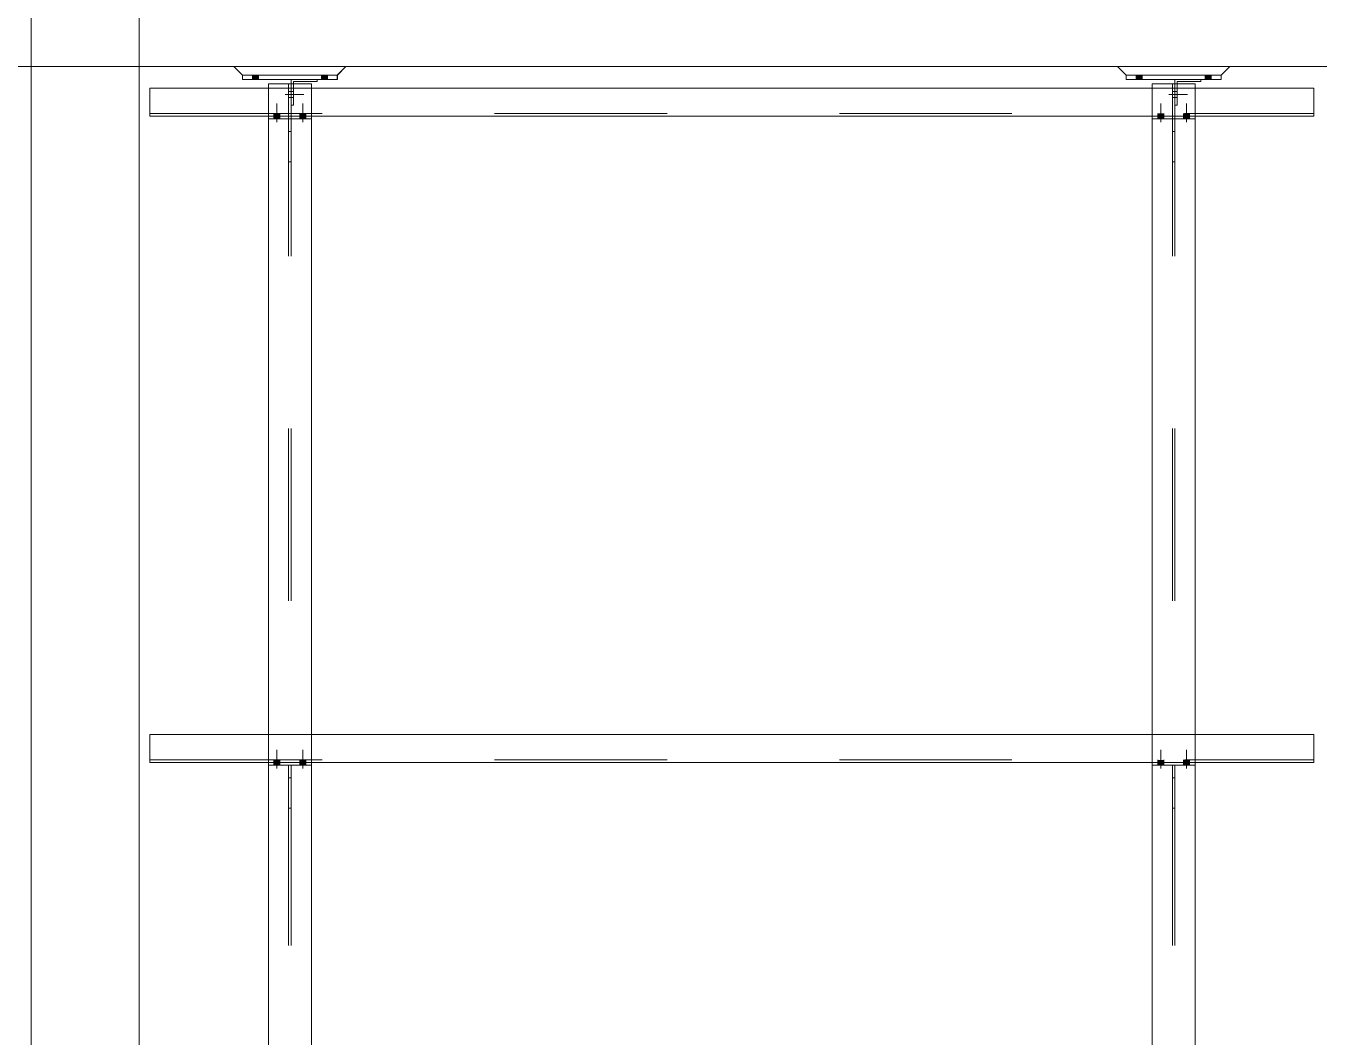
# Model space of a CAD drawing. Header units: millimetres. Extents: x 652937 to 1670132, y 1473552 to 2851037.
# Drawn here: x 663588.982 to 663591.982, y 1524530.668 to 1524533.015 of the extents above; entities that cross this region are included whole.
import ezdxf

# ---------------------------------------------------------------- set-up
doc = ezdxf.new("R2010")
doc.units = ezdxf.units.MM
doc.linetypes.add('XKITLINE00', pattern=[0])
doc.linetypes.add('XKITLINE02', pattern=[4, 2, -2])
doc.layers.add('Bolt', color=7, linetype='Continuous', lineweight=0)
doc.layers.add('Part', color=7, linetype='Continuous', lineweight=0)

# ---------------------------------------------------------------- blocks, each defined once
blk = doc.blocks.new('*A40044528')
at = {"layer": 'Part', "color": 7, "linetype": 'XKITLINE00', "lineweight": 0}
for p, q in [((24.372022, -86.420099), (23.872022, -86.420099)), ((23.872022, -86.420099), (23.872022, -86.470099)), ((24.372022, -86.420099), (24.37203, -86.420099)), ((24.372022, -86.420099), (24.372022, -86.470099)), ((24.372114, -86.420099), (24.372122, -86.420099)), ((24.372114, -86.420099), (24.372114, -86.470099)), ((23.872022, -86.825099), (23.872022, -93.970099)), ((24.372022, -86.795099), (24.372022, -93.970099)), ((24.372114, -86.795099), (24.372114, -93.970099)), ((23.872022, -94.325099), (23.872022, -97.720099)), ((24.372022, -94.295099), (24.372022, -97.720099)), ((24.372114, -94.295099), (24.372114, -97.720099))]:
    blk.add_line(p, q, dxfattribs=at)
at = {"layer": 'Part', "color": 7, "linetype": 'XKITLINE02', "lineweight": 0}
for p, q in [((23.872022, -86.470099), (23.872022, -86.825099)), ((23.87203, -86.420099), (23.87203, -99.520099)), ((23.872114, -86.420099), (23.872114, -99.520099)), ((23.872122, -86.420099), (23.872122, -99.520099)), ((24.10703, -86.420099), (24.10703, -99.520099)), ((24.107114, -86.420099), (24.107114, -99.520099)), ((24.13703, -86.420099), (24.13703, -99.520099)), ((24.137114, -86.420099), (24.137114, -99.520099)), ((24.372114, -86.420099), (24.372022, -86.420099)), ((24.372022, -86.470099), (24.372022, -86.795099)), ((24.37203, -99.520099), (24.37203, -86.420099)), ((24.37203, -86.420099), (24.372114, -86.420099)), ((24.372114, -86.470099), (24.372114, -86.795099)), ((24.372122, -86.420099), (24.372122, -99.520099)), ((23.872022, -93.970099), (23.872022, -94.325099)), ((24.372022, -93.970099), (24.372022, -94.295099)), ((24.372114, -93.970099), (24.372114, -94.295099)), ((23.872022, -97.720099), (23.872022, -99.520099)), ((24.372022, -97.720099), (24.372022, -99.520099)), ((24.372114, -97.720099), (24.372114, -99.520099)), ((24.372122, -99.520099), (23.872022, -99.520099))]:
    blk.add_line(p, q, dxfattribs=at)
blk = doc.blocks.new('*A40054529')
at = {"layer": 'Part', "color": 7, "linetype": 'XKITLINE00', "lineweight": 0}
for p, q in [((34.622022, -86.420099), (34.122022, -86.420099)), ((34.122022, -86.420099), (34.122022, -86.470099)), ((34.622022, -86.420099), (34.62203, -86.420099)), ((34.622022, -86.420099), (34.622022, -86.470099)), ((34.622114, -86.420099), (34.622122, -86.420099)), ((34.622114, -86.420099), (34.622114, -86.470099)), ((34.122022, -86.825099), (34.122022, -93.970099)), ((34.622022, -86.795099), (34.622022, -93.970099)), ((34.622114, -86.795099), (34.622114, -93.970099)), ((34.122022, -94.325099), (34.122022, -97.720099)), ((34.622022, -94.295099), (34.622022, -97.720099)), ((34.622114, -94.295099), (34.622114, -97.720099))]:
    blk.add_line(p, q, dxfattribs=at)
at = {"layer": 'Part', "color": 7, "linetype": 'XKITLINE02', "lineweight": 0}
for p, q in [((34.122022, -86.470099), (34.122022, -86.825099)), ((34.12203, -86.420099), (34.12203, -99.520099)), ((34.122114, -86.420099), (34.122114, -99.520099)), ((34.122122, -86.420099), (34.122122, -99.520099)), ((34.35703, -86.420099), (34.35703, -99.520099)), ((34.357114, -86.420099), (34.357114, -99.520099)), ((34.38703, -86.420099), (34.38703, -99.520099)), ((34.387114, -86.420099), (34.387114, -99.520099)), ((34.622114, -86.420099), (34.622022, -86.420099)), ((34.622022, -86.470099), (34.622022, -86.795099)), ((34.62203, -99.520099), (34.62203, -86.420099)), ((34.62203, -86.420099), (34.622114, -86.420099)), ((34.622114, -86.470099), (34.622114, -86.795099)), ((34.622122, -86.420099), (34.622122, -99.520099)), ((34.122022, -93.970099), (34.122022, -94.325099)), ((34.622022, -93.970099), (34.622022, -94.295099)), ((34.622114, -93.970099), (34.622114, -94.295099)), ((34.122022, -97.720099), (34.122022, -99.520099)), ((34.622022, -97.720099), (34.622022, -99.520099)), ((34.622114, -97.720099), (34.622114, -99.520099)), ((34.622122, -99.520099), (34.122022, -99.520099))]:
    blk.add_line(p, q, dxfattribs=at)
blk = doc.blocks.new('*A40214545')
at = {"layer": 'Part', "color": 7, "linetype": 'XKITLINE00', "lineweight": 0}
for p, q in [((21.121892, -99.720099), (21.121892, -83.220099)), ((22.371892, -83.220099), (21.121892, -83.220099)), ((22.371892, -99.720099), (22.371892, -83.220099)), ((22.372293, -86.220099), (22.372293, -97.720099)), ((22.371892, -99.720099), (21.121892, -99.720099))]:
    blk.add_line(p, q, dxfattribs=at)
at = {"layer": 'Part', "color": 7, "linetype": 'XKITLINE02', "lineweight": 0}
for p, q in [((21.122293, -99.720099), (21.122293, -83.220099)), ((22.372293, -83.220099), (22.371892, -83.220099)), ((22.372293, -83.220099), (22.372293, -86.220099)), ((22.372293, -97.720099), (22.372293, -99.720099)), ((22.372293, -99.720099), (22.371892, -99.720099))]:
    blk.add_line(p, q, dxfattribs=at)
blk = doc.blocks.new('*A44765000')
at = {"layer": 'Part', "color": 7, "linetype": 'XKITLINE00', "lineweight": 0}
blk.add_line((-7.628107, -86.220099), (44.365166, -86.220099), dxfattribs=at)
blk = doc.blocks.new('*A46545178')
at = {"layer": 'Part', "color": 7, "linetype": 'XKITLINE00', "lineweight": 0}
for p, q in [((22.496884, -93.970099), (35.997054, -93.970099)), ((22.496884, -93.970099), (22.496884, -94.295099)), ((35.99706, -93.970099), (35.997054, -93.970099)), ((35.997054, -93.970099), (35.997054, -94.295099)), ((35.997144, -93.970099), (35.997139, -93.970099)), ((35.997139, -93.970099), (35.997139, -94.265099)), ((22.496884, -94.295099), (35.997054, -94.295099)), ((35.997144, -94.265099), (35.997144, -94.295099))]:
    blk.add_line(p, q, dxfattribs=at)
at = {"layer": 'Part', "color": 7, "linetype": 'XKITLINE02', "lineweight": 0}
for p, q in [((22.496889, -94.265099), (22.496889, -93.970099)), ((22.496968, -94.265099), (22.496968, -93.970099)), ((22.496974, -94.295099), (22.496974, -93.970099)), ((35.997054, -93.970099), (35.997144, -93.970099)), ((35.99706, -94.265099), (35.99706, -93.970099)), ((35.997144, -93.970099), (35.997144, -94.265099)), ((22.496889, -94.265099), (35.997139, -94.265099)), ((35.997054, -94.295099), (35.997144, -94.295099)), ((35.997054, -94.295099), (35.997144, -94.295099)), ((35.997139, -94.265099), (35.99706, -94.265099))]:
    blk.add_line(p, q, dxfattribs=at)
blk = doc.blocks.new('*A46555179')
at = {"layer": 'Bolt'}
for points in [[(34.257, -94.265), (34.257, -94.295), (34.187, -94.295), (34.187, -94.265)], [(34.257, -94.295), (34.257, -94.325), (34.187, -94.325), (34.187, -94.295)], [(34.557, -94.265), (34.557, -94.295), (34.487, -94.295), (34.487, -94.265)], [(34.557, -94.295), (34.557, -94.325), (34.487, -94.325), (34.487, -94.295)]]:
    blk.add_hatch(color=7, dxfattribs=at).paths.add_polyline_path(points, flags=17)
at = {"layer": 'Bolt', "color": 7, "linetype": 'XKITLINE00', "lineweight": 0}
for p, q in [((34.222, -94.365), (34.222, -94.15)), ((34.522, -94.365), (34.522, -94.15)), ((34.187, -94.295), (34.187, -94.265)), ((34.187, -94.325), (34.187, -94.295)), ((34.257, -94.295), (34.257, -94.265)), ((34.257, -94.325), (34.257, -94.295)), ((34.487, -94.295), (34.487, -94.265)), ((34.487, -94.325), (34.487, -94.295)), ((34.557, -94.295), (34.557, -94.265)), ((34.557, -94.325), (34.557, -94.295))]:
    blk.add_line(p, q, dxfattribs=at)
blk = doc.blocks.new('*A46565180')
at = {"layer": 'Part', "color": 7, "linetype": 'XKITLINE00', "lineweight": 0}
for p, q in [((34.121897, -94.325099), (34.121897, -94.295099)), ((34.622017, -94.325099), (34.121897, -94.325099)), ((34.621897, -94.325099), (34.621897, -94.295099)), ((34.622017, -94.325099), (34.621897, -94.325099)), ((34.622017, -94.295099), (34.622017, -94.325099))]:
    blk.add_line(p, q, dxfattribs=at)
at = {"layer": 'Part', "color": 7, "linetype": 'XKITLINE02', "lineweight": 0}
for p, q in [((34.622017, -94.295099), (34.121897, -94.295099)), ((34.122017, -94.325099), (34.122017, -94.295099)), ((34.621897, -94.295099), (34.622017, -94.295099))]:
    blk.add_line(p, q, dxfattribs=at)
blk = doc.blocks.new('*A46575181')
at = {"layer": 'Part', "color": 7, "linetype": 'XKITLINE00', "lineweight": 0}
for p, q in [((34.356897, -94.475099), (34.356897, -94.325099)), ((34.356897, -94.325099), (34.386897, -94.325099)), ((34.386897, -94.475099), (34.386897, -94.325099)), ((34.387017, -94.825099), (34.387017, -94.325099)), ((34.356987, -94.825099), (34.356897, -94.475099)), ((34.356897, -94.475099), (34.386897, -94.475099)), ((34.386897, -94.475099), (34.386987, -94.825099)), ((34.357017, -94.825099), (34.356987, -94.825099)), ((34.356987, -94.825099), (34.387017, -94.825099))]:
    blk.add_line(p, q, dxfattribs=at)
at = {"layer": 'Part', "color": 7, "linetype": 'XKITLINE02', "lineweight": 0}
for p, q in [((34.356897, -94.325099), (34.357017, -94.325099)), ((34.357017, -94.325099), (34.357017, -94.825099)), ((34.386897, -94.325099), (34.387017, -94.325099)), ((34.387017, -94.325099), (34.386897, -94.325099))]:
    blk.add_line(p, q, dxfattribs=at)
blk = doc.blocks.new('*A46585182')
at = {"layer": 'Bolt'}
for points in [[(24.007, -94.265), (24.007, -94.295), (23.937, -94.295), (23.937, -94.265)], [(24.007, -94.295), (24.007, -94.325), (23.937, -94.325), (23.937, -94.295)], [(24.307, -94.265), (24.307, -94.295), (24.237, -94.295), (24.237, -94.265)], [(24.307, -94.295), (24.307, -94.325), (24.237, -94.325), (24.237, -94.295)]]:
    blk.add_hatch(color=7, dxfattribs=at).paths.add_polyline_path(points, flags=17)
at = {"layer": 'Bolt', "color": 7, "linetype": 'XKITLINE00', "lineweight": 0}
for p, q in [((23.972, -94.365), (23.972, -94.15)), ((24.272, -94.365), (24.272, -94.15)), ((23.937, -94.295), (23.937, -94.265)), ((23.937, -94.325), (23.937, -94.295)), ((24.007, -94.295), (24.007, -94.265)), ((24.007, -94.325), (24.007, -94.295)), ((24.237, -94.295), (24.237, -94.265)), ((24.237, -94.325), (24.237, -94.295)), ((24.307, -94.295), (24.307, -94.265)), ((24.307, -94.325), (24.307, -94.295))]:
    blk.add_line(p, q, dxfattribs=at)
blk = doc.blocks.new('*A46595183')
at = {"layer": 'Part', "color": 7, "linetype": 'XKITLINE00', "lineweight": 0}
for p, q in [((23.871897, -94.325099), (23.871897, -94.295099)), ((24.372017, -94.325099), (23.871897, -94.325099)), ((24.371897, -94.325099), (24.371897, -94.295099)), ((24.372017, -94.325099), (24.371897, -94.325099)), ((24.372017, -94.295099), (24.372017, -94.325099))]:
    blk.add_line(p, q, dxfattribs=at)
at = {"layer": 'Part', "color": 7, "linetype": 'XKITLINE02', "lineweight": 0}
for p, q in [((24.372017, -94.295099), (23.871897, -94.295099)), ((23.872017, -94.325099), (23.872017, -94.295099)), ((24.371897, -94.295099), (24.372017, -94.295099))]:
    blk.add_line(p, q, dxfattribs=at)
blk = doc.blocks.new('*A46605184')
at = {"layer": 'Part', "color": 7, "linetype": 'XKITLINE00', "lineweight": 0}
for p, q in [((24.106897, -94.475099), (24.106897, -94.325099)), ((24.106897, -94.325099), (24.136897, -94.325099)), ((24.136897, -94.475099), (24.136897, -94.325099)), ((24.137017, -94.825099), (24.137017, -94.325099)), ((24.106987, -94.825099), (24.106897, -94.475099)), ((24.106897, -94.475099), (24.136897, -94.475099)), ((24.136897, -94.475099), (24.136987, -94.825099)), ((24.107017, -94.825099), (24.106987, -94.825099)), ((24.106987, -94.825099), (24.137017, -94.825099))]:
    blk.add_line(p, q, dxfattribs=at)
at = {"layer": 'Part', "color": 7, "linetype": 'XKITLINE02', "lineweight": 0}
for p, q in [((24.106897, -94.325099), (24.107017, -94.325099)), ((24.107017, -94.325099), (24.107017, -94.825099)), ((24.136897, -94.325099), (24.137017, -94.325099)), ((24.137017, -94.325099), (24.136897, -94.325099))]:
    blk.add_line(p, q, dxfattribs=at)
blk = doc.blocks.new('*A46615185')
at = {"layer": 'Part', "color": 7, "linetype": 'XKITLINE00', "lineweight": 0}
for p, q in [((22.496884, -86.470099), (35.997054, -86.470099)), ((22.496884, -86.470099), (22.496884, -86.795099)), ((35.99706, -86.470099), (35.997054, -86.470099)), ((35.997054, -86.470099), (35.997054, -86.795099)), ((35.997144, -86.470099), (35.997139, -86.470099)), ((35.997139, -86.470099), (35.997139, -86.765099)), ((22.496884, -86.795099), (35.997054, -86.795099)), ((35.997144, -86.765099), (35.997144, -86.795099))]:
    blk.add_line(p, q, dxfattribs=at)
at = {"layer": 'Part', "color": 7, "linetype": 'XKITLINE02', "lineweight": 0}
for p, q in [((22.496889, -86.765099), (22.496889, -86.470099)), ((22.496968, -86.765099), (22.496968, -86.470099)), ((22.496974, -86.795099), (22.496974, -86.470099)), ((35.997054, -86.470099), (35.997144, -86.470099)), ((35.99706, -86.765099), (35.99706, -86.470099)), ((35.997144, -86.470099), (35.997144, -86.765099)), ((22.496889, -86.765099), (35.997139, -86.765099)), ((35.997054, -86.795099), (35.997144, -86.795099)), ((35.997054, -86.795099), (35.997144, -86.795099)), ((35.997139, -86.765099), (35.99706, -86.765099))]:
    blk.add_line(p, q, dxfattribs=at)
blk = doc.blocks.new('*A46645188')
at = {"layer": 'Part', "color": 7, "linetype": 'XKITLINE00', "lineweight": 0}
for p, q in [((34.356897, -86.975099), (34.356897, -86.825099)), ((34.356897, -86.825099), (34.386897, -86.825099)), ((34.386897, -86.975099), (34.386897, -86.825099)), ((34.387017, -87.325099), (34.387017, -86.825099)), ((34.356987, -87.325099), (34.356897, -86.975099)), ((34.356897, -86.975099), (34.386897, -86.975099)), ((34.386897, -86.975099), (34.386987, -87.325099)), ((34.357017, -87.325099), (34.356987, -87.325099)), ((34.356987, -87.325099), (34.387017, -87.325099))]:
    blk.add_line(p, q, dxfattribs=at)
at = {"layer": 'Part', "color": 7, "linetype": 'XKITLINE02', "lineweight": 0}
for p, q in [((34.356897, -86.825099), (34.357017, -86.825099)), ((34.357017, -86.825099), (34.357017, -87.325099)), ((34.386897, -86.825099), (34.387017, -86.825099)), ((34.387017, -86.825099), (34.386897, -86.825099))]:
    blk.add_line(p, q, dxfattribs=at)
blk = doc.blocks.new('*A46655189')
at = {"layer": 'Part', "color": 7, "linetype": 'XKITLINE00', "lineweight": 0}
for p, q in [((34.121897, -86.825099), (34.121897, -86.795099)), ((34.622017, -86.825099), (34.121897, -86.825099)), ((34.621897, -86.825099), (34.621897, -86.795099)), ((34.622017, -86.825099), (34.621897, -86.825099)), ((34.622017, -86.795099), (34.622017, -86.825099))]:
    blk.add_line(p, q, dxfattribs=at)
at = {"layer": 'Part', "color": 7, "linetype": 'XKITLINE02', "lineweight": 0}
for p, q in [((34.622017, -86.795099), (34.121897, -86.795099)), ((34.122017, -86.825099), (34.122017, -86.795099)), ((34.621897, -86.795099), (34.622017, -86.795099))]:
    blk.add_line(p, q, dxfattribs=at)
blk = doc.blocks.new('*A46665190')
at = {"layer": 'Bolt'}
for points in [[(34.257, -86.765), (34.257, -86.795), (34.187, -86.795), (34.187, -86.765)], [(34.257, -86.795), (34.257, -86.825), (34.187, -86.825), (34.187, -86.795)], [(34.557, -86.765), (34.557, -86.795), (34.487, -86.795), (34.487, -86.765)], [(34.557, -86.795), (34.557, -86.825), (34.487, -86.825), (34.487, -86.795)]]:
    blk.add_hatch(color=7, dxfattribs=at).paths.add_polyline_path(points, flags=17)
at = {"layer": 'Bolt', "color": 7, "linetype": 'XKITLINE00', "lineweight": 0}
for p, q in [((34.222, -86.865), (34.222, -86.65)), ((34.522, -86.865), (34.522, -86.65)), ((34.187, -86.795), (34.187, -86.765)), ((34.187, -86.825), (34.187, -86.795)), ((34.257, -86.795), (34.257, -86.765)), ((34.257, -86.825), (34.257, -86.795)), ((34.487, -86.795), (34.487, -86.765)), ((34.487, -86.825), (34.487, -86.795)), ((34.557, -86.795), (34.557, -86.765)), ((34.557, -86.825), (34.557, -86.795))]:
    blk.add_line(p, q, dxfattribs=at)
blk = doc.blocks.new('*A46705194')
at = {"layer": 'Part', "color": 7, "linetype": 'XKITLINE00', "lineweight": 0}
for p, q in [((33.822017, -86.370099), (33.822017, -86.320099)), ((33.822017, -86.320099), (34.922017, -86.320099)), ((33.822017, -86.370099), (34.922127, -86.370099)), ((34.922017, -86.370099), (34.922017, -86.320099)), ((34.922127, -86.370099), (34.922127, -86.320099))]:
    blk.add_line(p, q, dxfattribs=at)
at = {"layer": 'Part', "color": 7, "linetype": 'XKITLINE02', "lineweight": 0}
for p, q in [((33.822127, -86.370099), (33.822127, -86.320099)), ((34.922127, -86.320099), (34.922017, -86.320099)), ((34.922017, -86.320099), (34.922127, -86.320099))]:
    blk.add_line(p, q, dxfattribs=at)
blk = doc.blocks.new('*A46715195')
at = {"layer": 'Part', "color": 7, "linetype": 'XKITLINE00', "lineweight": 0}
for p, q in [((34.387042, -86.370099), (34.387042, -86.420099)), ((34.412042, -86.395099), (34.412042, -86.420099)), ((34.412042, -86.395099), (34.687042, -86.395099)), ((34.412102, -86.395099), (34.412102, -86.420099)), ((34.687042, -86.395099), (34.687042, -86.370099)), ((34.687102, -86.395099), (34.687102, -86.370099))]:
    blk.add_line(p, q, dxfattribs=at)
at = {"layer": 'Part', "color": 7, "linetype": 'XKITLINE02', "lineweight": 0}
for p, q in [((34.387042, -86.370099), (34.687102, -86.370099)), ((34.387102, -86.670099), (34.387102, -86.370099)), ((34.687102, -86.395099), (34.687042, -86.395099)), ((34.687042, -86.395099), (34.687102, -86.395099)), ((34.387042, -86.420099), (34.387042, -86.670099)), ((34.412042, -86.420099), (34.412042, -86.670099)), ((34.412102, -86.420099), (34.412102, -86.670099)), ((34.387042, -86.670099), (34.412102, -86.670099))]:
    blk.add_line(p, q, dxfattribs=at)
blk = doc.blocks.new('*A46725196')
at = {"layer": 'Part', "color": 7, "linetype": 'XKITLINE00', "lineweight": 0}
for p, q in [((33.721997, -86.220099), (33.822017, -86.320099)), ((35.021997, -86.220099), (34.922017, -86.320099)), ((34.922127, -86.320099), (35.022147, -86.220099)), ((33.822017, -86.320099), (34.922017, -86.320099))]:
    blk.add_line(p, q, dxfattribs=at)
at = {"layer": 'Part', "color": 7, "linetype": 'XKITLINE02', "lineweight": 0}
for p, q in [((33.722147, -86.220099), (33.721997, -86.220099)), ((33.721997, -86.220099), (35.022147, -86.220099)), ((33.822127, -86.320099), (33.722147, -86.220099)), ((34.922017, -86.320099), (34.922127, -86.320099)), ((34.922017, -86.320099), (34.922127, -86.320099))]:
    blk.add_line(p, q, dxfattribs=at)
blk = doc.blocks.new('*A46735197')
at = {"layer": 'Bolt', "color": 7, "linetype": 'XKITLINE02', "lineweight": 0}
for p, q in [((34.317472, -86.545099), (34.532072, -86.545099)), ((34.357065, -86.510099), (34.387065, -86.510099)), ((34.387053, -86.510099), (34.412053, -86.510099)), ((34.357079, -86.580099), (34.387079, -86.580099)), ((34.387092, -86.580099), (34.412092, -86.580099))]:
    blk.add_line(p, q, dxfattribs=at)
blk = doc.blocks.new('*A46745198')
at = {"layer": 'Bolt'}
for points in [[(33.937, -86.37), (33.937, -86.32), (34.007, -86.32), (34.007, -86.37)], [(34.737, -86.37), (34.737, -86.32), (34.807, -86.32), (34.807, -86.37)]]:
    blk.add_hatch(color=7, dxfattribs=at).paths.add_polyline_path(points, flags=17)
at = {"layer": 'Bolt', "color": 7, "linetype": 'XKITLINE00', "lineweight": 0}
for p, q in [((33.937, -86.32), (33.937, -86.37)), ((33.972, -86.32), (33.972, -86.37)), ((34.007, -86.32), (34.007, -86.37)), ((34.737, -86.32), (34.737, -86.37)), ((34.772, -86.32), (34.772, -86.37)), ((34.807, -86.32), (34.807, -86.37))]:
    blk.add_line(p, q, dxfattribs=at)
blk = doc.blocks.new('*A46805204')
at = {"layer": 'Part', "color": 7, "linetype": 'XKITLINE00', "lineweight": 0}
for p, q in [((24.106897, -86.975099), (24.106897, -86.825099)), ((24.106897, -86.825099), (24.136897, -86.825099)), ((24.136897, -86.975099), (24.136897, -86.825099)), ((24.137017, -87.325099), (24.137017, -86.825099)), ((24.106987, -87.325099), (24.106897, -86.975099)), ((24.106897, -86.975099), (24.136897, -86.975099)), ((24.136897, -86.975099), (24.136987, -87.325099)), ((24.107017, -87.325099), (24.106987, -87.325099)), ((24.106987, -87.325099), (24.137017, -87.325099))]:
    blk.add_line(p, q, dxfattribs=at)
at = {"layer": 'Part', "color": 7, "linetype": 'XKITLINE02', "lineweight": 0}
for p, q in [((24.106897, -86.825099), (24.107017, -86.825099)), ((24.107017, -86.825099), (24.107017, -87.325099)), ((24.136897, -86.825099), (24.137017, -86.825099)), ((24.137017, -86.825099), (24.136897, -86.825099))]:
    blk.add_line(p, q, dxfattribs=at)
blk = doc.blocks.new('*A46815205')
at = {"layer": 'Part', "color": 7, "linetype": 'XKITLINE00', "lineweight": 0}
for p, q in [((23.871897, -86.825099), (23.871897, -86.795099)), ((24.372017, -86.825099), (23.871897, -86.825099)), ((24.371897, -86.825099), (24.371897, -86.795099)), ((24.372017, -86.825099), (24.371897, -86.825099)), ((24.372017, -86.795099), (24.372017, -86.825099))]:
    blk.add_line(p, q, dxfattribs=at)
at = {"layer": 'Part', "color": 7, "linetype": 'XKITLINE02', "lineweight": 0}
for p, q in [((24.372017, -86.795099), (23.871897, -86.795099)), ((23.872017, -86.825099), (23.872017, -86.795099)), ((24.371897, -86.795099), (24.372017, -86.795099))]:
    blk.add_line(p, q, dxfattribs=at)
blk = doc.blocks.new('*A46825206')
at = {"layer": 'Bolt'}
for points in [[(24.007, -86.765), (24.007, -86.795), (23.937, -86.795), (23.937, -86.765)], [(24.007, -86.795), (24.007, -86.825), (23.937, -86.825), (23.937, -86.795)], [(24.307, -86.765), (24.307, -86.795), (24.237, -86.795), (24.237, -86.765)], [(24.307, -86.795), (24.307, -86.825), (24.237, -86.825), (24.237, -86.795)]]:
    blk.add_hatch(color=7, dxfattribs=at).paths.add_polyline_path(points, flags=17)
at = {"layer": 'Bolt', "color": 7, "linetype": 'XKITLINE00', "lineweight": 0}
for p, q in [((23.972, -86.865), (23.972, -86.65)), ((24.272, -86.865), (24.272, -86.65)), ((23.937, -86.795), (23.937, -86.765)), ((23.937, -86.825), (23.937, -86.795)), ((24.007, -86.795), (24.007, -86.765)), ((24.007, -86.825), (24.007, -86.795)), ((24.237, -86.795), (24.237, -86.765)), ((24.237, -86.825), (24.237, -86.795)), ((24.307, -86.795), (24.307, -86.765)), ((24.307, -86.825), (24.307, -86.795))]:
    blk.add_line(p, q, dxfattribs=at)
blk = doc.blocks.new('*A46835207')
at = {"layer": 'Part', "color": 7, "linetype": 'XKITLINE00', "lineweight": 0}
for p, q in [((23.572017, -86.370099), (23.572017, -86.320099)), ((23.572017, -86.320099), (24.672017, -86.320099)), ((23.572017, -86.370099), (24.672127, -86.370099)), ((24.672017, -86.370099), (24.672017, -86.320099)), ((24.672127, -86.370099), (24.672127, -86.320099))]:
    blk.add_line(p, q, dxfattribs=at)
at = {"layer": 'Part', "color": 7, "linetype": 'XKITLINE02', "lineweight": 0}
for p, q in [((23.572127, -86.370099), (23.572127, -86.320099)), ((24.672127, -86.320099), (24.672017, -86.320099)), ((24.672017, -86.320099), (24.672127, -86.320099))]:
    blk.add_line(p, q, dxfattribs=at)
blk = doc.blocks.new('*A46845208')
at = {"layer": 'Part', "color": 7, "linetype": 'XKITLINE00', "lineweight": 0}
for p, q in [((24.137042, -86.370099), (24.137042, -86.420099)), ((24.162042, -86.395099), (24.162042, -86.420099)), ((24.162042, -86.395099), (24.437042, -86.395099)), ((24.162102, -86.395099), (24.162102, -86.420099)), ((24.437042, -86.395099), (24.437042, -86.370099)), ((24.437102, -86.395099), (24.437102, -86.370099))]:
    blk.add_line(p, q, dxfattribs=at)
at = {"layer": 'Part', "color": 7, "linetype": 'XKITLINE02', "lineweight": 0}
for p, q in [((24.137042, -86.370099), (24.437102, -86.370099)), ((24.137102, -86.670099), (24.137102, -86.370099)), ((24.437102, -86.395099), (24.437042, -86.395099)), ((24.437042, -86.395099), (24.437102, -86.395099)), ((24.137042, -86.420099), (24.137042, -86.670099)), ((24.162042, -86.420099), (24.162042, -86.670099)), ((24.162102, -86.420099), (24.162102, -86.670099)), ((24.137042, -86.670099), (24.162102, -86.670099))]:
    blk.add_line(p, q, dxfattribs=at)
blk = doc.blocks.new('*A46855209')
at = {"layer": 'Part', "color": 7, "linetype": 'XKITLINE00', "lineweight": 0}
for p, q in [((23.471997, -86.220099), (23.572017, -86.320099)), ((24.771997, -86.220099), (24.672017, -86.320099)), ((24.672127, -86.320099), (24.772147, -86.220099)), ((23.572017, -86.320099), (24.672017, -86.320099))]:
    blk.add_line(p, q, dxfattribs=at)
at = {"layer": 'Part', "color": 7, "linetype": 'XKITLINE02', "lineweight": 0}
for p, q in [((23.472147, -86.220099), (23.471997, -86.220099)), ((23.471997, -86.220099), (24.772147, -86.220099)), ((23.572127, -86.320099), (23.472147, -86.220099)), ((24.672017, -86.320099), (24.672127, -86.320099)), ((24.672017, -86.320099), (24.672127, -86.320099))]:
    blk.add_line(p, q, dxfattribs=at)
blk = doc.blocks.new('*A46865210')
at = {"layer": 'Bolt', "color": 7, "linetype": 'XKITLINE02', "lineweight": 0}
for p, q in [((24.067472, -86.545099), (24.282072, -86.545099)), ((24.107065, -86.510099), (24.137065, -86.510099)), ((24.137053, -86.510099), (24.162053, -86.510099)), ((24.107079, -86.580099), (24.137079, -86.580099)), ((24.137092, -86.580099), (24.162092, -86.580099))]:
    blk.add_line(p, q, dxfattribs=at)
blk = doc.blocks.new('*A46875211')
at = {"layer": 'Bolt'}
for points in [[(23.687, -86.37), (23.687, -86.32), (23.757, -86.32), (23.757, -86.37)], [(24.487, -86.37), (24.487, -86.32), (24.557, -86.32), (24.557, -86.37)]]:
    blk.add_hatch(color=7, dxfattribs=at).paths.add_polyline_path(points, flags=17)
at = {"layer": 'Bolt', "color": 7, "linetype": 'XKITLINE00', "lineweight": 0}
for p, q in [((23.687, -86.32), (23.687, -86.37)), ((23.722, -86.32), (23.722, -86.37)), ((23.757, -86.32), (23.757, -86.37)), ((24.487, -86.32), (24.487, -86.37)), ((24.522, -86.32), (24.522, -86.37)), ((24.557, -86.32), (24.557, -86.37))]:
    blk.add_line(p, q, dxfattribs=at)

msp = doc.modelspace()

# ---------------------------------------------------------------- block references
at = {"color": 7, "lineweight": 0, "xscale": 0.2, "yscale": 0.2, "zscale": 0.2}
for name in ['*A44765000', '*A40214545', '*A46855209', '*A46835207', '*A46875211', '*A46725196', '*A46705194', '*A46745198', '*A46615185', '*A40044528', '*A46845208', '*A40054529', '*A46715195', '*A46865210', '*A46735197', '*A46825206', '*A46665190', '*A46815205', '*A46805204', '*A46655189', '*A46645188', '*A46545178', '*A46585182', '*A46555179', '*A46595183', '*A46605184', '*A46565180', '*A46575181']:
    msp.add_blockref(name, (663584.7698, 1524550.1643), dxfattribs=at)

doc.saveas('drawing.dxf')
